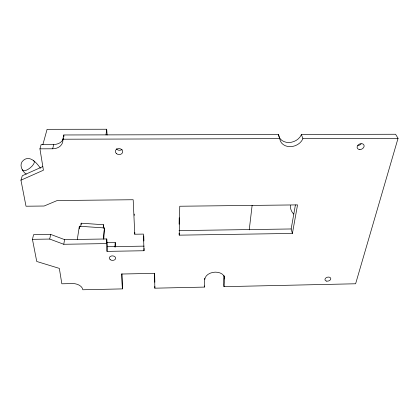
<?xml version="1.0" encoding="UTF-8"?>
<svg xmlns="http://www.w3.org/2000/svg" width="419" height="419" viewBox="0 0 419 419"><rect width="100%" height="100%" fill="white"/><g stroke="black" fill="none" stroke-linecap="round" stroke-linejoin="round"><path stroke-width="0.63" d="M179.117 224.196L179.227 217.791M179.232 235.153L179.751 206.237L297.542 204.891L292.399 233.441L179.232 235.153L179.138 233.205M121.992 273.864L122.694 284.197L122.421 288.895L82.826 289.765A9.428 6.316 4.6 0 0 72.539 283.574L61.834 283.799L59.336 268.39L36.741 261.477L32.441 239.328L33.578 234.661L50.683 234.41L64.589 239.621L106.772 238.966L106.332 243.591L107.018 251.374L144.005 250.74L144.052 248.43M79.28 228.832L79.343 226.234L104.441 227.936L103.792 238.877M81.16 224.505L81.197 223.201L103.566 224.731L103.378 227.967M144.005 250.74L143.445 234.09L134.766 234.221L134.834 232.503M290.446 205.373C290.105 208.542 291.43 211.71 293.578 214.004M122.421 288.895L121.395 274.026L154.569 273.361L154.847 288.183L204.362 287.099L204.702 278.232M114.885 247.053L115.241 242.512L106.835 242.648M223.961 275.639L223.4 282.045L223.992 286.664L355.611 283.773L398.05 138.307L395.578 134.253L301.355 134.457L301.188 135.054A12.12 9.888 -20.8 0 1 288.722 142.512A12.12 9.888 -20.8 0 1 278.551 135.101L278.541 134.509L63.819 134.97L62.85 139.208A11.842 9.469 15.8 0 1 52.663 148.787L39.941 148.839L43.408 170.219L20.95 180.191L26.009 206.221L44.115 206.022L57.188 200.539L133.179 199.737L134.766 234.221M223.992 286.664L224.673 278.97L224.296 276.09M107.018 251.374L107.447 246.728L106.772 238.966M103.299 239.129L104.441 227.936M103.2 228.198L103.566 224.731M249.242 229.848L252.123 205.368M105.997 134.939L106.693 129.235L47.085 129.319L42.858 144.702M80.668 226.674L81.197 223.201M77.326 239.328L79.343 226.234M292.399 233.441L291.153 228.968L295.411 204.938M32.441 239.328L49.709 239.06L63.756 244.277L64.589 239.621M49.709 239.06L50.683 234.41M52.663 148.787L53.732 144.497A11.722 9.417 16.2 0 0 63.615 138.045M39.941 148.839L41.141 144.539L53.732 144.497M301.355 134.457L302.879 138.563L302.707 139.16A12.245 9.936 -20.5 0 1 290.105 146.666A12.245 9.936 -20.5 0 1 279.84 139.223L278.541 134.509M20.95 180.191L22.301 175.729L42.785 166.6M63.756 244.277L106.332 243.591M107.447 246.728L144.099 246.126M179.007 230.602L291.153 228.968M62.85 139.208L279.834 138.621M302.879 138.563L398.05 138.307M26.24 174.147C21.84 171.292 18.551 164.033 23.522 160.205C30.178 154.8 37.019 163.368 40.454 168.26M204.257 285.936L204.362 287.099M115.241 242.512L115.581 247.063M106.693 129.235L107.128 135.044M134.242 214.078L134.3 215.371M143.759 235.902L143.932 241.014M154.653 273.214L154.821 282.223M154.847 286.428L154.847 288.183M33.41 160.697A7.317 2.76 -39 0 1 30.268 167.799A7.317 2.76 -39 0 1 22.506 169.632M122.076 149.415A3.635 3.001 6.9 0 1 116.356 148.813M361.131 143.953A3.64 2.771 -25.6 0 1 357.821 145.43M204.812 279.389A9.977 6.919 -6.3 0 1 215.261 272.146A9.977 6.919 -6.3 0 1 224.673 278.97M63.819 134.97A11.722 9.417 16.2 0 1 63.84 136.84M116.561 153.705A3.671 3.017 6.7 0 0 122.605 152.338A3.671 3.017 6.7 0 0 117.912 148.635A3.671 3.017 6.7 0 0 116.561 153.705M359.874 149.552A3.677 2.786 -25.3 0 0 363.98 145.1A3.677 2.786 -25.3 0 0 358.004 145.105A3.677 2.786 -25.3 0 0 359.874 149.552M326.71 281.128A2.98 1.975 -14.6 0 0 330.774 278.478A2.98 1.975 -14.6 0 0 326.123 277.755A2.98 1.975 -14.6 0 0 326.71 281.128M110.359 259.77A3.174 2.257 2.7 0 0 115.581 258.67A3.174 2.257 2.7 0 0 111.491 255.962A3.174 2.257 2.7 0 0 110.359 259.77"/></g></svg>
